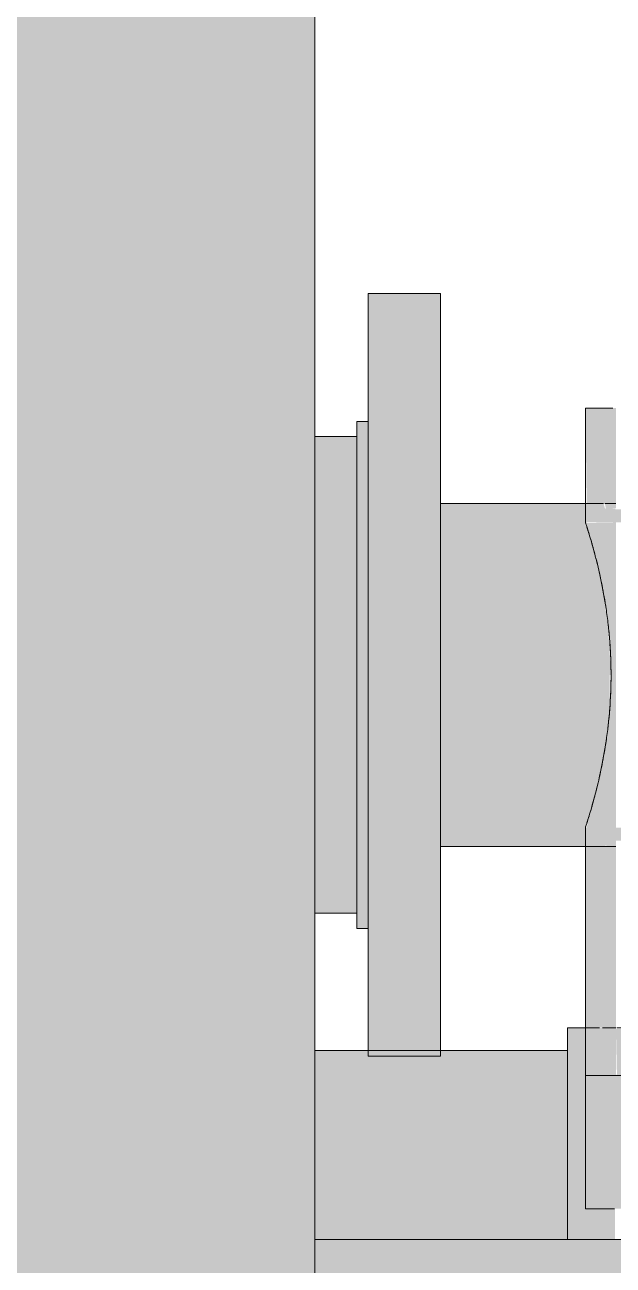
# Model space of a CAD drawing. Header units: millimetres. Extents: x -11450 to 1579, y -1115 to 3078.
# Drawn here: x -5376.1 to -5221.7, y 325.2 to 650.5 of the extents above; entities that cross this region are included whole.
import ezdxf

# ---------------------------------------------------------------- set-up
doc = ezdxf.new("R2010")
doc.units = ezdxf.units.MM
for name, color, linetype, lineweight in [('G-XREF-____-OTLN', 8, 'Continuous', 9), ('M-EQPM-____-OTLN', 50, 'Continuous', 9), ('P-PIPE-____-OTLN', 3, 'Continuous', 9)]:
    doc.layers.add(name, color=color, linetype=linetype, lineweight=lineweight)

# ---------------------------------------------------------------- blocks, each defined once
blk = doc.blocks.new('SLM 0100 frame 19_02_26 - ASY SLM 0100 frame_iam-1661710-Разрез 11')
at = {"layer": 'G-XREF-____-OTLN'}
for points in [[(-5380, 0), (-5374, 0), (-5374, 2690), (-5380, 2690), (-5380, 28.94)], [(-5368.68, 0), (-5306, 0), (-5306, 2690), (-5374, 2690), (-5374, 0)], [(-5300, 0), (-5300, 2690), (-5306, 2690), (-5306, 0), (-5301.76, 0)]]:
    blk.add_hatch(color=256, dxfattribs=at).paths.add_polyline_path(points)
blk.add_line((-5300, 139.37), (-5300, 2690), dxfattribs=at)
blk = doc.blocks.new('SLM 0100 frame 19_02_26 - Standard-1660941-Разрез 11')
blk.add_blockref('SLM 0100 frame 19_02_26 - ASY SLM 0100 frame_iam-1661710-Разрез 11', (0, 0))
blk = doc.blocks.new('ВертикальныйМногоступенчатыйЦентробежныйНасос_CDM32-CDM85_CNP - CDM42-2-2FSWPC-1419658-Разрез 11')
at = {"layer": 'M-EQPM-____-OTLN', "lineweight": 20}
for color, points in [(141, [(-5267, 520), (-5267, 580), (-5286, 580), (-5286, 520), (-5278.12, 520)]), (141, [(-5287.47, 520), (-5286, 520), (-5286, 546.5), (-5289, 546.5), (-5289, 520)]), (141, [(-5229, 520), (-5229, 525), (-5267, 525), (-5267, 520), (-5239.68, 520)]), (140, [(-5286, 480), (-5286, 520), (-5289, 520), (-5289, 480)]), (140, [(-5267, 480), (-5267, 520), (-5286, 520), (-5286, 480)]), (140, [(-5286, 440), (-5286, 480), (-5289, 480), (-5289, 440), (-5287.53, 440)]), (140, [(-5267, 440), (-5267, 480), (-5286, 480), (-5286, 440), (-5274.88, 440)]), (141, [(-5286, 413.5), (-5286, 440), (-5289, 440), (-5289, 413.5)]), (141, [(-5286, 381.5), (-5267, 381.5), (-5267, 440), (-5286, 440), (-5286, 383.41)]), (141, [(-5229, 435), (-5229, 440), (-5267, 440), (-5267, 435), (-5229.61, 435)])]:
    blk.add_hatch(color=color, dxfattribs=at).paths.add_polyline_path(points)
h = blk.add_hatch(color=141, dxfattribs=at)
h.paths.add_polyline_path([(-5008, 375), (-5008, 435), (-5130.22, 435), (-5130.22, 422), (-5124.24, 422), (-5124.24, 375), (-5019.88, 375)])
h.paths.add_polyline_path([(-4988.17, 375), (-4984.84, 375), (-4985.24, 435), (-4992, 435), (-4992, 375), (-4989.41, 375)])
h.paths.add_polyline_path([(-5228.94, 387.5), (-5221, 387.5), (-5221, 435), (-5229, 435), (-5229, 387.5)])
h.paths.add_polyline_path([(-5205, 387.5), (-5199.24, 387.5), (-5199.24, 422), (-5193.24, 422), (-5193.24, 435), (-5205, 435), (-5205, 414.41)])
h.paths.add_polyline_path([(-5226.91, 525), (-5221, 525), (-5221, 550), (-5229, 550), (-5228.67, 525), (-5227.53, 525)])
h.paths.add_polyline_path([(-4992, 525), (-4984.84, 525), (-4985.24, 550), (-4992, 550)])
h.paths.add_polyline_path([(-5083.44, 525), (-5068.33, 525), (-5064.04, 550), (-5110.05, 550), (-5110.05, 525), (-5083.93, 525)])
h = blk.add_hatch(color=140, dxfattribs=at)
h.paths.add_polyline_path([(-5229, 520), (-5221, 520), (-5221, 523.47), (-5223.88, 523.67), (-5224.24, 525), (-5229, 525), (-5229, 523.47)])
h.paths.add_polyline_path([(-5267, 480), (-5222.28, 480), (-5223.1, 493.13), (-5224.5, 502.5), (-5226.59, 511.82), (-5229, 520), (-5267, 520), (-5267, 484.49)])
h.paths.add_polyline_path([(-4990.37, 480), (-4984.84, 480), (-4985.24, 516), (-4988.17, 504.3), (-4990.06, 491.65), (-4990.54, 484.49), (-4990.71, 480)])
h.paths.add_polyline_path([(-4986.57, 520), (-4984.84, 520), (-4985.24, 525), (-4989.08, 524.79), (-4989.41, 523.47), (-4992, 523.47), (-4992, 520), (-4986.93, 520)])
h.paths.add_polyline_path([(-5104.73, 520), (-5103.36, 520), (-5104.29, 525), (-5109.11, 525), (-5109.05, 522), (-5105.17, 521.24), (-5105.17, 520)])
h = blk.add_hatch(color=140, dxfattribs=at)
h.paths.add_polyline_path([(-5125.52, 435), (-5108.78, 435), (-5108.84, 436.53), (-5110.73, 436.53), (-5110.97, 440), (-5130.22, 440), (-5130.22, 435), (-5127.96, 435)])
h.paths.add_polyline_path([(-5221, 435), (-5221, 436.53), (-5223.42, 436.53), (-5223.45, 435), (-5222.28, 435)])
h.paths.add_polyline_path([(-5099.45, 435), (-5008, 435), (-5008, 440), (-5102.03, 440), (-5102.26, 436.53), (-5104.15, 436.53), (-5104.21, 435), (-5100.75, 435)])
h.paths.add_polyline_path([(-5205, 435), (-5193.24, 435.35), (-5193.24, 440), (-5205, 440), (-5205, 435.3)])
h.paths.add_polyline_path([(-4989.54, 435), (-4989.58, 436.53), (-4992, 436.31), (-4992, 435), (-4990.37, 435)])
h.paths.add_polyline_path([(-5085.17, 520), (-5069.19, 520), (-5068.33, 525), (-5103.89, 525), (-5103.36, 520), (-5085.76, 520)])
h.paths.add_polyline_path([(-5110.05, 522), (-5109.42, 522), (-5109.11, 525), (-5110.05, 525), (-5110.05, 523.47)])
h.paths.add_polyline_path([(-4992, 523.47), (-4989.13, 523.47), (-4989.41, 525), (-4992, 524.78)])
h.paths.add_polyline_path([(-5222.63, 523.47), (-5221, 523.69), (-5221, 525), (-5223.93, 525), (-5223.58, 523.47)])
h = blk.add_hatch(color=140, dxfattribs=at)
h.paths.add_polyline_path([(-5012.09, 480), (-5008, 480), (-5008.11, 497.11), (-5010.07, 495.79), (-5014.27, 493.95), (-5018.12, 493.32), (-5019.88, 493), (-5019.88, 480)])
h.paths.add_polyline_path([(-5112.99, 480), (-5099, 480), (-5085.52, 518.97), (-5103.29, 519.3), (-5103.36, 520), (-5105.17, 520), (-5105.29, 491.8), (-5110.79, 490.33), (-5117.57, 490.33), (-5114, 480), (-5113.55, 480)])
h.paths.add_polyline_path([(-5221, 520), (-5218.29, 520), (-5218.26, 521.6), (-5216.47, 522), (-5216.26, 523.47), (-5221, 523.47)])
h.paths.add_polyline_path([(-5221, 480), (-5221, 520), (-5228.95, 519.84), (-5226.43, 511.25), (-5223.82, 498.7), (-5222.93, 491.65), (-5222.46, 484.49), (-5222.28, 480)])
h.paths.add_polyline_path([(-5193.12, 480), (-5193.12, 490.33), (-5205, 490.33), (-5204.8, 480), (-5193.22, 480)])
h.paths.add_polyline_path([(-4992, 520), (-4992.27, 523.47), (-4996.73, 523.47), (-4996, 520), (-4992.09, 520)])
h.paths.add_polyline_path([(-4990.71, 480), (-4990.06, 491.68), (-4988.5, 502.5), (-4986.41, 511.82), (-4984.84, 518.8), (-4985.24, 520), (-4992, 520), (-4992, 480)])
h.paths.add_polyline_path([(-5112.04, 484.99), (-5110.69, 486.16), (-5111.62, 485.34)])
h = blk.add_hatch(color=140, dxfattribs=at)
h.paths.add_polyline_path([(-5229, 435), (-5223.45, 435.21), (-5223.42, 436.53), (-5221, 436.53), (-5221, 440), (-5229, 439.95), (-5229, 435.18)])
h.paths.add_polyline_path([(-5105.19, 435), (-5104.21, 435), (-5104.15, 436.53), (-5102.26, 436.53), (-5102.03, 440), (-5110.97, 440), (-5110.69, 436.53), (-5108.84, 436.53), (-5108.78, 435), (-5105.7, 435)])
h.paths.add_polyline_path([(-4985.08, 435), (-4984.84, 435), (-4985.24, 440), (-4992, 440), (-4992, 436.53), (-4989.57, 436.33), (-4989.41, 435), (-4985.24, 435)])
h.paths.add_polyline_path([(-5239.68, 440), (-5229, 440), (-5226.26, 449.45), (-5224.05, 460), (-5222.93, 468.35), (-5222.63, 471.05), (-5222.63, 480), (-5267, 480), (-5267, 440), (-5265.48, 440)])
h.paths.add_polyline_path([(-4984.84, 442.69), (-4984.84, 480), (-4990.71, 480), (-4989.89, 466.87), (-4988.5, 457.5), (-4986.41, 448.18), (-4985.24, 444)])
h = blk.add_hatch(color=140, dxfattribs=at)
h.paths.add_polyline_path([(-4993.24, 436.53), (-4992, 436.53), (-4992.39, 440), (-4994.41, 440), (-4994.34, 436.53), (-4993.98, 436.53)])
h.paths.add_polyline_path([(-5220.76, 436.53), (-5218.27, 436.53), (-5218.84, 440), (-5221, 440), (-5221, 436.53)])
h.paths.add_polyline_path([(-4984.84, 440), (-4985.24, 444), (-4988.27, 456.27), (-4990.06, 468.35), (-4990.37, 471.08), (-4990.71, 480), (-4992, 480), (-4992, 440), (-4985.17, 440)])
h.paths.add_polyline_path([(-5110.97, 440), (-5102.03, 440), (-5100.75, 457.5), (-5094.65, 457.5), (-5092.41, 448.18), (-5091.68, 448.24), (-5099.25, 480), (-5114, 480), (-5121.33, 448.18), (-5120.59, 448.18), (-5118.34, 457.5), (-5112.17, 457.5), (-5111.01, 440.53)])
h.paths.add_polyline_path([(-5224.92, 440), (-5221, 440), (-5221, 480), (-5222.28, 480), (-5222.94, 468.32), (-5224.5, 457.5), (-5226.59, 448.18), (-5228.67, 440), (-5224.94, 440)])
h.paths.add_polyline_path([(-5202.3, 457.5), (-5193.24, 457.5), (-5193.24, 480), (-5205, 480), (-5205, 457.5)])
h.paths.add_polyline_path([(-5019.88, 457.5), (-5008, 457.5), (-5008, 480), (-5019.88, 480), (-5019.88, 460)])
h.paths.add_polyline_path([(-5108.05, 472.7), (-5108.44, 472.76), (-5108.19, 472.76)])
at = {"layer": 'M-EQPM-____-OTLN', "color": 7, "lineweight": 20}
for p, q in [((-5267, 580), (-5286, 580)), ((-5286, 580), (-5286, 480)), ((-5267, 480), (-5267, 580)), ((-5229, 550), (-5229, 521.7)), ((-5221.84, 550), (-5229, 550)), ((-5286, 546.5), (-5289, 546.5)), ((-5289, 546.5), (-5289, 480)), ((-5228.41, 525), (-5267, 525)), ((-5289, 480), (-5289, 413.5)), ((-5286, 480), (-5286, 380)), ((-5267, 380), (-5267, 480)), ((-5229, 438.3), (-5229, 375)), ((-5267, 435), (-5228.64, 435)), ((-5289, 413.5), (-5286, 413.5)), ((-5286, 380), (-5267, 380)), ((-5229, 375), (-5229, 340)), ((-5209, 375), (-5229, 375)), ((-5229, 340), (-5221.35, 340))]:
    blk.add_line(p, q, dxfattribs=at)
at = {"layer": 'M-EQPM-____-OTLN', "color": 144, "lineweight": 20}
for p, q in [((-5286, 580), (-5286, 576.59)), ((-5267, 576.59), (-5267, 580)), ((-5286, 576.59), (-5286, 566.6)), ((-5267, 566.6), (-5267, 576.59)), ((-5286, 566.6), (-5286, 550.71)), ((-5267, 550.71), (-5267, 566.6)), ((-5286, 550.71), (-5286, 546.85)), ((-5267, 530), (-5267, 550.71)), ((-5224.82, 550), (-5229, 550)), ((-5221.84, 550), (-5224.82, 550)), ((-5289, 546.5), (-5289, 544.23)), ((-5286, 544.23), (-5286, 546.5)), ((-5289, 544.23), (-5289, 542.91)), ((-5286, 537.59), (-5286, 544.23)), ((-5286, 527.02), (-5286, 537.59)), ((-5286, 513.25), (-5286, 527.02)), ((-5267, 525.23), (-5267, 530)), ((-5267, 525), (-5267, 523.47)), ((-5224.24, 525), (-5228.33, 525)), ((-5221, 525), (-5223.93, 525)), ((-5267, 523.47), (-5267, 518.97)), ((-5229, 521.7), (-5229, 520)), ((-5267, 518.97), (-5267, 511.82)), ((-5286, 497.21), (-5286, 513.25)), ((-5267, 511.82), (-5267, 502.5)), ((-5267, 502.5), (-5267, 491.65)), ((-5286, 480), (-5286, 497.21)), ((-5267, 491.65), (-5267, 480)), ((-5286, 462.79), (-5286, 480)), ((-5267, 480), (-5267, 468.35)), ((-5267, 468.35), (-5267, 457.5)), ((-5286, 446.75), (-5286, 462.79)), ((-5267, 457.5), (-5267, 448.18)), ((-5286, 432.98), (-5286, 446.75)), ((-5267, 448.18), (-5267, 441.03)), ((-5267, 441.03), (-5267, 436.53)), ((-5229, 440), (-5229, 438.3)), ((-5267, 436.53), (-5267, 435)), ((-5286, 422.41), (-5286, 432.98)), ((-5267, 430), (-5267, 434.77)), ((-5228.64, 435), (-5221, 435)), ((-5267, 409.29), (-5267, 430)), ((-5286, 415.77), (-5286, 422.41)), ((-5289, 417.09), (-5289, 415.77)), ((-5289, 415.77), (-5289, 413.5)), ((-5286, 413.5), (-5286, 415.77)), ((-5286, 413.15), (-5286, 409.29)), ((-5286, 409.29), (-5286, 393.4)), ((-5267, 393.4), (-5267, 409.29)), ((-5286, 393.4), (-5286, 383.41)), ((-5267, 383.41), (-5267, 393.4)), ((-5286, 383.41), (-5286, 380)), ((-5267, 380), (-5267, 383.41)), ((-5229, 375), (-5224.82, 375)), ((-5224.82, 375), (-5221.84, 375)), ((-5229, 340), (-5228.32, 340)), ((-5228.32, 340), (-5226.32, 340)), ((-5226.32, 340), (-5223.14, 340)), ((-5223.14, 340), (-5221.35, 340))]:
    blk.add_line(p, q, dxfattribs=at)
at = {"layer": 'M-EQPM-____-OTLN', "color": 142, "lineweight": 20}
for p, q in [((-5286, 546.85), (-5286, 520.32)), ((-5286, 520.35), (-5286, 546.5)), ((-5267, 520.32), (-5267, 525.23)), ((-5267, 525), (-5267, 520.25)), ((-5267, 520), (-5267, 519.22)), ((-5267, 519.22), (-5267, 520)), ((-5267, 518.64), (-5267, 480)), ((-5267, 518.64), (-5267, 480)), ((-5267, 480), (-5267, 518.64)), ((-5267, 480), (-5267, 518.64)), ((-5267, 480), (-5267, 441.36)), ((-5267, 480), (-5267, 441.36)), ((-5267, 441.36), (-5267, 480)), ((-5267, 441.36), (-5267, 480)), ((-5286, 439.68), (-5286, 413.15)), ((-5286, 413.5), (-5286, 439.65)), ((-5267, 440.78), (-5267, 440)), ((-5267, 440), (-5267, 440.78)), ((-5267, 439.75), (-5267, 435)), ((-5267, 434.77), (-5267, 439.68)), ((-5221.1, 375), (-5229, 375)), ((-5229, 375), (-5224.82, 375)), ((-5224.82, 375), (-5221.84, 375))]:
    blk.add_line(p, q, dxfattribs=at)
at = {"layer": 'M-EQPM-____-OTLN', "color": 150, "lineweight": 20}
for p, q in [((-5286, 480), (-5286, 520.35)), ((-5286, 520.32), (-5286, 480)), ((-5267, 519.3), (-5267, 520.32)), ((-5267, 520.25), (-5267, 518.97)), ((-5267, 480), (-5267, 518.97)), ((-5267, 518.69), (-5267, 480)), ((-5286, 480), (-5286, 439.68)), ((-5286, 439.65), (-5286, 480)), ((-5267, 441.03), (-5267, 480)), ((-5267, 480), (-5267, 441.31)), ((-5267, 441.03), (-5267, 439.75)), ((-5267, 439.68), (-5267, 440.7))]:
    blk.add_line(p, q, dxfattribs=at)
at = {"layer": 'M-EQPM-____-OTLN', "color": 144, "lineweight": 20}
for points in [[(-5229, 520), (-5229, 519.99), (-5228.97, 519.92), (-5228.93, 519.78)], [(-5228.92, 519.75), (-5228.86, 519.58), (-5228.78, 519.33), (-5228.67, 518.98)], [(-5228.67, 518.98), (-5228.46, 518.31), (-5228.14, 517.31), (-5227.75, 516)], [(-5227.75, 516), (-5227.37, 514.7), (-5226.91, 513.1), (-5226.42, 511.25)], [(-5226.42, 511.25), (-5225.94, 509.39), (-5225.43, 507.28), (-5224.94, 504.95)], [(-5224.94, 504.95), (-5224.45, 502.63), (-5223.99, 500.09), (-5223.59, 497.4)], [(-5223.59, 497.4), (-5223.39, 496.06), (-5223.02, 493.3), (-5222.74, 490.42), (-5222.63, 488.96)], [(-5222.28, 480), (-5222.29, 476.94), (-5222.4, 473.96), (-5222.63, 471.05)], [(-5222.63, 471.05), (-5222.85, 468.14), (-5223.18, 465.28), (-5223.58, 462.59)], [(-5223.58, 462.59), (-5223.99, 459.9), (-5224.45, 457.37), (-5224.94, 455.04)], [(-5224.94, 455.04), (-5225.38, 452.98), (-5225.83, 451.08), (-5226.26, 449.38)], [(-5226.28, 449.3), (-5226.33, 449.12), (-5226.38, 448.93), (-5226.43, 448.75)], [(-5226.43, 448.75), (-5226.91, 446.9), (-5227.36, 445.3), (-5227.75, 444)]]:
    blk.add_open_spline(points, degree=3, dxfattribs=at)
at = {"layer": 'M-EQPM-____-OTLN', "color": 132, "lineweight": 20}
for points, knots in [([(-5228.67, 518.98), (-5228.72, 519.15), (-5228.82, 519.45), (-5228.89, 519.66), (-5228.92, 519.75)], [0.85714286, 0.85714286, 0.85714286, 0.85714286, 0.89285714, 0.93051251, 0.93051251, 0.93051251, 0.93051251]), ([(-5227.75, 516), (-5227.95, 516.65), (-5228.14, 517.3), (-5228.31, 517.85), (-5228.33, 517.91)], [0.71428571, 0.71428571, 0.71428571, 0.71428571, 0.78571429, 0.79479952, 0.79479952, 0.79479952, 0.79479952]), ([(-5222.63, 471.04), (-5222.57, 471.77), (-5222.38, 474.71), (-5222.29, 477.7), (-5222.28, 480)], [0.8571429, 0.8571429, 0.8571429, 0.8571429, 0.8928571, 1, 1, 1, 1]), ([(-5223.59, 462.6), (-5223.39, 463.94), (-5223.18, 465.5), (-5223, 467.09), (-5222.98, 467.26)], [0.71428571, 0.71428571, 0.71428571, 0.71428571, 0.78571429, 0.7946348, 0.7946348, 0.7946348, 0.7946348])]:
    blk.add_open_spline(points, degree=3, knots=knots, dxfattribs=at)
at = {"layer": 'M-EQPM-____-OTLN', "color": 142, "lineweight": 20}
for points in [[(-5228.33, 517.91), (-5228.46, 518.33), (-5228.57, 518.68), (-5228.67, 518.97)], [(-5227, 513.39), (-5227.19, 514.06), (-5227.36, 514.68), (-5227.53, 515.26)], [(-5225.37, 506.92), (-5225.58, 507.85), (-5225.79, 508.74), (-5226, 509.58)], [(-5223.81, 498.88), (-5223.99, 499.95), (-5224.17, 501), (-5224.36, 502.02)], [(-5222.69, 489.72), (-5222.79, 490.9), (-5222.91, 492.06), (-5223.04, 493.21)], [(-5222.28, 480), (-5222.28, 480.55), (-5222.29, 481.11), (-5222.3, 481.66)], [(-5222.98, 467.26), (-5222.89, 468.14), (-5222.8, 469.02), (-5222.72, 469.92)], [(-5224.36, 457.98), (-5224.17, 459), (-5223.99, 460.05), (-5223.81, 461.13)], [(-5226, 450.42), (-5225.79, 451.26), (-5225.58, 452.15), (-5225.37, 453.08)], [(-5227.53, 444.74), (-5227.37, 445.31), (-5227.19, 445.94), (-5227, 446.61)], [(-5228.67, 441.02), (-5228.58, 441.31), (-5228.46, 441.67), (-5228.33, 442.08)]]:
    blk.add_open_spline(points, degree=3, dxfattribs=at)
at = {"layer": 'M-EQPM-____-OTLN', "color": 132, "lineweight": 20}
for points in [[(-5227.53, 515.26), (-5227.61, 515.52), (-5227.68, 515.77), (-5227.75, 516)], [(-5226.43, 511.25), (-5226.62, 512), (-5226.82, 512.72), (-5227, 513.39)], [(-5226, 509.58), (-5226.15, 510.16), (-5226.29, 510.71), (-5226.43, 511.25)], [(-5224.94, 504.96), (-5225.08, 505.63), (-5225.23, 506.28), (-5225.37, 506.92)], [(-5224.36, 502.02), (-5224.55, 503.03), (-5224.74, 504.01), (-5224.94, 504.96)], [(-5223.58, 497.41), (-5223.65, 497.87), (-5223.72, 498.33), (-5223.8, 498.78)], [(-5223.04, 493.21), (-5223.2, 494.64), (-5223.38, 496.05), (-5223.58, 497.41)], [(-5222.63, 488.95), (-5222.65, 489.21), (-5222.67, 489.46), (-5222.69, 489.72)], [(-5222.3, 481.66), (-5222.33, 484.14), (-5222.45, 486.56), (-5222.63, 488.95)], [(-5222.72, 469.92), (-5222.69, 470.29), (-5222.66, 470.66), (-5222.63, 471.04)], [(-5223.81, 461.13), (-5223.74, 461.62), (-5223.66, 462.1), (-5223.59, 462.6)], [(-5224.94, 455.05), (-5224.74, 455.99), (-5224.55, 456.97), (-5224.36, 457.98)], [(-5225.37, 453.08), (-5225.23, 453.72), (-5225.08, 454.37), (-5224.94, 455.05)], [(-5226.42, 448.75), (-5226.38, 448.93), (-5226.33, 449.12), (-5226.28, 449.3)], [(-5226.26, 449.38), (-5226.17, 449.72), (-5226.09, 450.06), (-5226, 450.42)], [(-5227, 446.61), (-5226.81, 447.28), (-5226.62, 448), (-5226.42, 448.75)], [(-5228.33, 442.08), (-5228.17, 442.62), (-5227.97, 443.26), (-5227.75, 444)], [(-5227.75, 444), (-5227.68, 444.23), (-5227.61, 444.48), (-5227.53, 444.74)], [(-5229, 440), (-5229, 440.01), (-5228.88, 440.35), (-5228.67, 441.02)]]:
    blk.add_open_spline(points, degree=3, dxfattribs=at)
at = {"layer": 'M-EQPM-____-OTLN', "color": 144, "lineweight": 20}
for points, knots in [([(-5222.63, 488.96), (-5222.57, 488.23), (-5222.38, 485.29), (-5222.29, 482.3), (-5222.28, 480)], [0.8571429, 0.8571429, 0.8571429, 0.8571429, 0.8928571, 1, 1, 1, 1]), ([(-5227.75, 444), (-5227.95, 443.35), (-5228.3, 442.2), (-5228.56, 441.36), (-5228.67, 441.03)], [0.7142857, 0.7142857, 0.7142857, 0.7142857, 0.7857143, 0.8565506, 0.8565506, 0.8565506, 0.8565506]), ([(-5228.67, 441.02), (-5228.72, 440.85), (-5228.91, 440.26), (-5229, 440.01), (-5229, 440)], [0.8571429, 0.8571429, 0.8571429, 0.8571429, 0.8928571, 1, 1, 1, 1])]:
    blk.add_open_spline(points, degree=3, knots=knots, dxfattribs=at)
blk = doc.blocks.new('Угол клеевой - d 16-315 мм-V55-Разрез 11')
at = {"layer": 'P-PIPE-____-OTLN', "lineweight": 20}
h = blk.add_hatch(color=134, dxfattribs=at)
h.paths.add_polyline_path([(-5128.56, 350), (-5124.24, 350.01), (-5124.24, 422), (-5130.22, 422), (-5130.22, 350.01), (-5128.55, 350.01)])
h.paths.add_polyline_path([(-5193.22, 381.48), (-5193.22, 422), (-5199.24, 422), (-5199.24, 387.5), (-5193.34, 381.6)])
for color, points in [(66, [(-5233.74, 332), (-5221.25, 332), (-5221.25, 340), (-5229, 340), (-5229, 387.5), (-5233.74, 387.5), (-5233.74, 336)]), (134, [(-5214.17, 340), (-5195.74, 340.29), (-5195.74, 384), (-5199.24, 387.5), (-5205, 387.5), (-5205.27, 375), (-5221, 375.17), (-5221, 387.5), (-5229, 387.38), (-5229, 340), (-5217.25, 340)]), (140, [(-5219.93, 375), (-5205, 375), (-5205.29, 387.5), (-5221, 387.17), (-5220.73, 375)]), (134, [(-5195.74, 340), (-5193.22, 340.29), (-5193.34, 381.6), (-5195.74, 384), (-5195.74, 340.29)]), (134, [(-5126.51, 340), (-5125.87, 340), (-5125.04, 344.32), (-5124.24, 350.01), (-5130.22, 350), (-5130.22, 340), (-5128.74, 340)])]:
    blk.add_hatch(color=color, dxfattribs=at).paths.add_polyline_path(points)
at = {"layer": 'P-PIPE-____-OTLN', "color": 144, "lineweight": 20}
for p, q in [((-5199.24, 422), (-5199.24, 387.5)), ((-5124.24, 350), (-5124.24, 422)), ((-5225.35, 387.5), (-5228.77, 387.5)), ((-5221, 387.5), (-5224.54, 387.5)), ((-5199.24, 387.5), (-5205.01, 387.5)), ((-5124.66, 343.92), (-5124.16, 350.01)), ((-5126.31, 340), (-5124.66, 343.92))]:
    blk.add_line(p, q, dxfattribs=at)
at = {"layer": 'P-PIPE-____-OTLN', "color": 7, "lineweight": 20}
for p, q in [((-5228.94, 387.5), (-5233.74, 387.5)), ((-5233.74, 387.5), (-5233.74, 331.96))]:
    blk.add_line(p, q, dxfattribs=at)
at = {"layer": 'P-PIPE-____-OTLN', "color": 132, "lineweight": 20}
for p, q in [((-5219.95, 387.5), (-5220.73, 387.5)), ((-5218.69, 387.5), (-5219.93, 387.5)), ((-5217.04, 387.5), (-5218.65, 387.5)), ((-5215.12, 387.5), (-5217, 387.5)), ((-5213.89, 387.5), (-5215.07, 387.5)), ((-5213.06, 387.5), (-5213.74, 387.5)), ((-5210.98, 387.5), (-5213, 387.5)), ((-5209.05, 387.5), (-5210.93, 387.5)), ((-5207.39, 387.5), (-5209, 387.5)), ((-5206.1, 387.5), (-5207.34, 387.5)), ((-5205.29, 387.5), (-5206.07, 387.5))]:
    blk.add_line(p, q, dxfattribs=at)
at = {"layer": 'P-PIPE-____-OTLN', "color": 144, "lineweight": 20}
for centre, major_axis, start_param, end_param in [((-5161.74, 422), (37.5, 0), 3.141593, 3.324591), ((-5161.74, 422), (37.5, 0), 3.403392, 3.665191), ((-5161.74, 422), (37.5, 0), 3.665191, 3.70904), ((-5161.74, 422), (37.5, 0), 5.717688, 5.759587), ((-5161.74, 422), (37.5, 0), 5.759587, 6.021386), ((-5161.74, 422), (37.5, 0), 6.021386, 6.283185), ((-5161.66, 350.02), (-37.5, 0.01), 2.572612, 2.617994), ((-5161.66, 350.02), (-37.5, 0.01), 2.617994, 2.662094), ((-5161.74, 350), (37.5, 0), 5.804259, 5.834386), ((-5161.74, 350), (37.5, 0), 5.834386, 5.924694), ((-5161.66, 350.02), (-37.5, 0.01), 2.781667, 2.879793), ((-5161.74, 350), (37.5, 0), 6.058786, 6.171265), ((-5161.66, 350.02), (-37.5, 0.01), 3.028282, 3.141593)]:
    blk.add_ellipse(centre, major_axis=major_axis, ratio=0.000006, start_param=start_param, end_param=end_param, dxfattribs=at)
for points in [[(-5198.32, 386.58), (-5198.9, 387.18), (-5199.21, 387.5), (-5199.24, 387.5)], [(-5195.74, 384), (-5196.88, 385.1), (-5197.74, 385.98), (-5198.32, 386.58)], [(-5193.3, 381.57), (-5194.18, 382.46), (-5194.99, 383.27), (-5195.74, 384)]]:
    blk.add_open_spline(points, degree=3, dxfattribs=at)
blk = doc.blocks.new('Сводобный фланец BR00 и Бурт под фланец ST10 _ болты - d 20-225 мм-V65-Разрез 11')
at = {"layer": 'P-PIPE-____-OTLN', "lineweight": 20}
for points in [[(-5300, 480), (-5289, 480), (-5289, 542.5), (-5300, 542.5), (-5300, 484.49)], [(-5291.28, 417.5), (-5289, 417.5), (-5289, 480), (-5300, 480), (-5300, 417.5)]]:
    blk.add_hatch(color=140, dxfattribs=at).paths.add_polyline_path(points)
at = {"layer": 'P-PIPE-____-OTLN', "color": 7, "lineweight": 20}
for p, q in [((-5289, 542.5), (-5300, 542.5)), ((-5300, 417.5), (-5289, 417.5))]:
    blk.add_line(p, q, dxfattribs=at)
at = {"layer": 'P-PIPE-____-OTLN', "color": 144, "lineweight": 20}
for p, q in [((-5289, 540.37), (-5289, 542.5)), ((-5289, 534.13), (-5289, 540.37)), ((-5289, 524.19), (-5289, 534.13)), ((-5289, 511.25), (-5289, 524.19)), ((-5289, 496.18), (-5289, 511.25)), ((-5289, 480), (-5289, 496.18)), ((-5289, 463.82), (-5289, 480)), ((-5289, 448.75), (-5289, 463.82)), ((-5289, 435.81), (-5289, 448.75)), ((-5289, 425.87), (-5289, 435.81)), ((-5289, 419.63), (-5289, 425.87)), ((-5289, 417.5), (-5289, 419.63))]:
    blk.add_line(p, q, dxfattribs=at)

msp = doc.modelspace()

# ---------------------------------------------------------------- hatches: boundary and pattern name
at = {"layer": 'P-PIPE-____-OTLN'}
for color, points in [(66, [(-5300, 350), (-5233.7403, 350), (-5233.7403, 381.5), (-5266.9981, 381.5), (-5266.9981, 380), (-5285.9981, 380), (-5285.9981, 381.5), (-5299.9981, 381.5), (-5300, 355.0001)]), (134, [(-5266.9981, 380), (-5266.9981, 381.5), (-5285.9981, 381.5), (-5285.9981, 380)]), (66, [(-5239.6838, 332), (-5233.7403, 332), (-5233.7403, 350), (-5300, 350), (-5300, 332), (-5291.2827, 332)])]:
    msp.add_hatch(color=color, dxfattribs=at).paths.add_polyline_path(points)
h = msp.add_hatch(color=40, dxfattribs=at)
h.paths.add_polyline_path([(-7085.9477, 307), (-6580, 307), (-6580, 332), (-7085.9477, 331.9888), (-7085.9477, 307.0854)])
h.paths.add_polyline_path([(-5497.6785, 307), (-5380, 307), (-5380, 332), (-5900, 332), (-5900, 307), (-5523.478, 307)])
h.paths.add_polyline_path([(-4724.4035, 307), (-4724.4035, 332), (-5300, 332), (-5300, 307), (-4749.4938, 307)])
h.paths.add_polyline_path([(-6540, 307), (-5940, 307), (-5940, 332), (-6540, 331.797), (-6540, 308.5418)])

# ---------------------------------------------------------------- linework, layer by layer
at = {"layer": 'P-PIPE-____-OTLN', "color": 7, "lineweight": 20}
for p, q in [((-5233.7403, 381.5), (-5299.9981, 381.5)), ((-4724.4035, 332), (-5300, 332))]:
    msp.add_line(p, q, dxfattribs=at)

# ---------------------------------------------------------------- block references
at = {"layer": 'G-XREF-____-OTLN'}
msp.add_blockref('SLM 0100 frame 19_02_26 - Standard-1660941-Разрез 11', (0, 0), dxfattribs=at)
at = {"layer": 'M-EQPM-____-OTLN', "color": 144, "lineweight": 20}
msp.add_blockref('ВертикальныйМногоступенчатыйЦентробежныйНасос_CDM32-CDM85_CNP - CDM42-2-2FSWPC-1419658-Разрез 11', (0, 0), dxfattribs=at)
at = {"layer": 'P-PIPE-____-OTLN', "color": 144, "lineweight": 20}
for name in ['Сводобный фланец BR00 и Бурт под фланец ST10 _ болты - d 20-225 мм-V65-Разрез 11', 'Угол клеевой - d 16-315 мм-V55-Разрез 11']:
    msp.add_blockref(name, (0, 0), dxfattribs=at)

doc.saveas('drawing.dxf')
